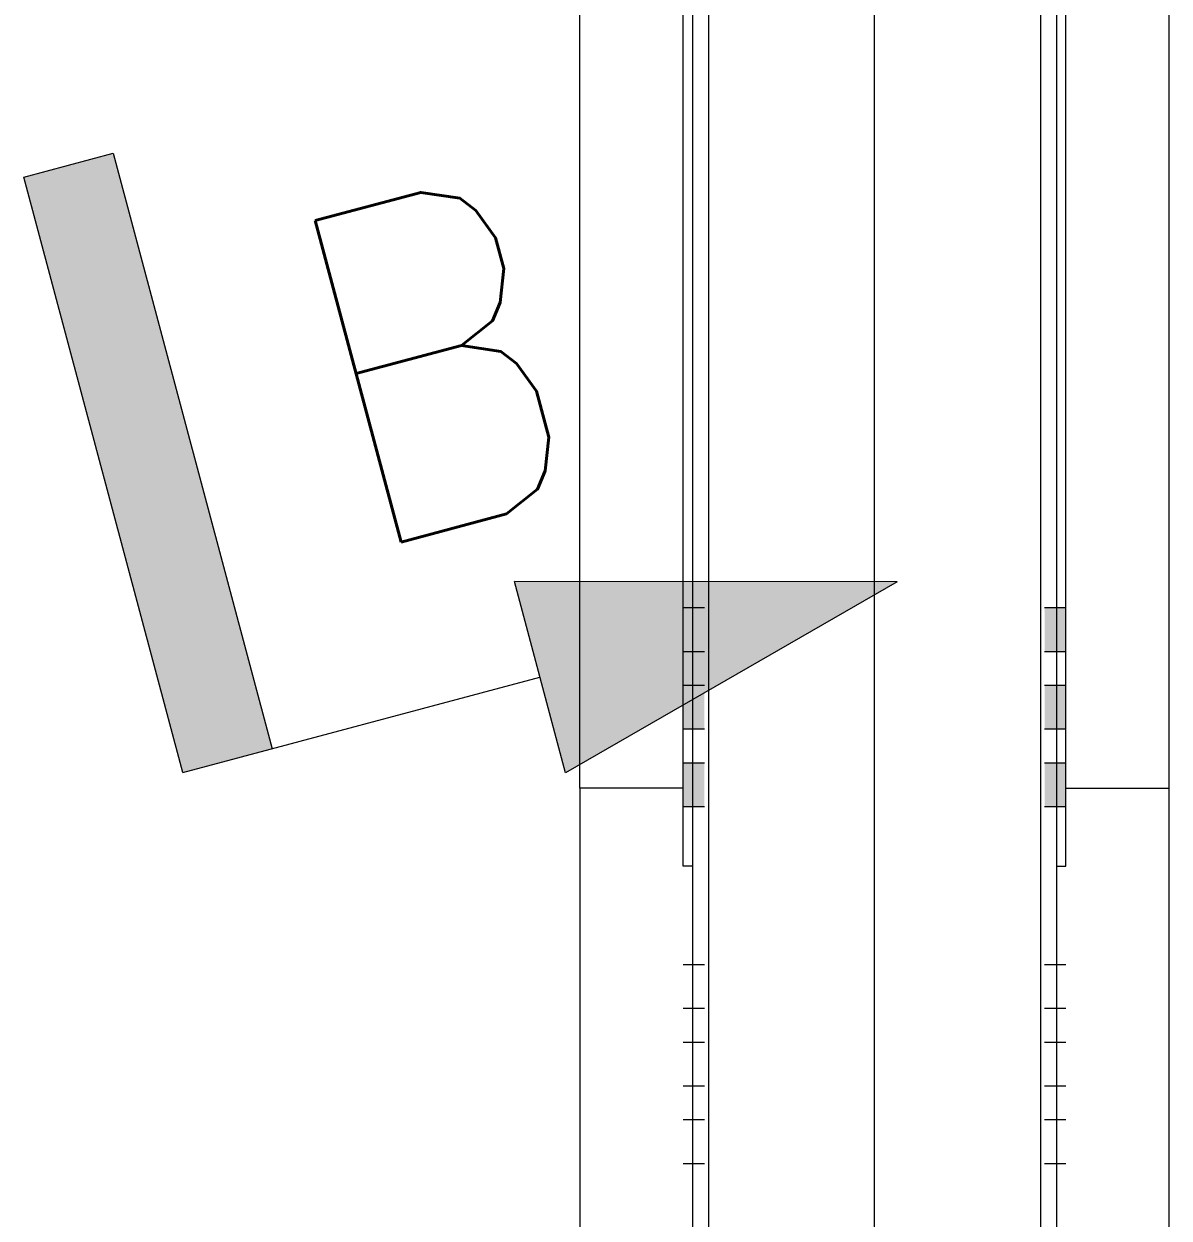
# Model space of a CAD drawing. Header units: millimetres. Extents: x -753 to 90, y 56274 to 56868.
# Drawn here: x -403.99 to -388.5, y 56681.47 to 56697.62 of the extents above; entities that cross this region are included whole.
import ezdxf

# ---------------------------------------------------------------- set-up
doc = ezdxf.new("R2010")
doc.units = ezdxf.units.MM
doc.linetypes.add('XKITLINE00', pattern=[0])
doc.linetypes.add('XKITLINE02', pattern=[4, 2, -2])
for name, color, linetype, lineweight in [('Corte', 7, 'Continuous', 0), ('Grelha', 4, 'Continuous', 0), ('Parafuso', 3, 'Continuous', 0), ('Peça', 2, 'Continuous', 0)]:
    doc.layers.add(name, color=color, linetype=linetype, lineweight=lineweight)
doc.styles.add('ROMANS', font='romans__.ttf')

# ---------------------------------------------------------------- blocks, each defined once
blk = doc.blocks.new('*A431')
at = {"layer": 'Parafuso', "color": 7, "linetype": 'XKITLINE02', "lineweight": 0}
for p, q in [((-394.948, 56684.896), (-395.075, 56684.896)), ((-394.788, 56684.896), (-394.948, 56684.896)), ((-394.948, 56684.304), (-395.075, 56684.304)), ((-394.788, 56684.304), (-394.948, 56684.304)), ((-394.948, 56683.847), (-395.075, 56683.847)), ((-394.788, 56683.847), (-394.948, 56683.847)), ((-394.948, 56683.255), (-395.075, 56683.255)), ((-394.788, 56683.255), (-394.948, 56683.255)), ((-394.948, 56682.799), (-395.075, 56682.799)), ((-394.788, 56682.799), (-394.948, 56682.799)), ((-394.948, 56682.206), (-395.075, 56682.206)), ((-394.788, 56682.206), (-394.948, 56682.206))]:
    blk.add_line(p, q, dxfattribs=at)
blk = doc.blocks.new('*A432')
at = {"layer": 'Parafuso'}
for points in [[(-395.075, 56689.723), (-394.948, 56689.723), (-394.948, 56689.13), (-395.075, 56689.13)], [(-394.948, 56689.723), (-394.788, 56689.723), (-394.788, 56689.13), (-394.948, 56689.13)], [(-395.075, 56688.674), (-394.948, 56688.674), (-394.948, 56688.082), (-395.075, 56688.082)], [(-394.948, 56688.674), (-394.788, 56688.674), (-394.788, 56688.082), (-394.948, 56688.082)], [(-395.075, 56687.625), (-394.948, 56687.625), (-394.948, 56687.033), (-395.075, 56687.033)], [(-394.948, 56687.625), (-394.788, 56687.625), (-394.788, 56687.033), (-394.948, 56687.033)]]:
    blk.add_hatch(color=7, dxfattribs=at).paths.add_polyline_path(points, flags=17)
at = {"layer": 'Parafuso', "color": 7, "linetype": 'XKITLINE00', "lineweight": 0}
for p, q in [((-394.948, 56689.723), (-395.075, 56689.723)), ((-394.788, 56689.723), (-394.948, 56689.723)), ((-394.948, 56689.13), (-395.075, 56689.13)), ((-394.788, 56689.13), (-394.948, 56689.13)), ((-394.948, 56688.674), (-395.075, 56688.674)), ((-394.788, 56688.674), (-394.948, 56688.674)), ((-394.948, 56688.082), (-395.075, 56688.082)), ((-394.788, 56688.082), (-394.948, 56688.082)), ((-394.948, 56687.625), (-395.075, 56687.625)), ((-394.788, 56687.625), (-394.948, 56687.625)), ((-394.948, 56687.033), (-395.075, 56687.033)), ((-394.788, 56687.033), (-394.948, 56687.033))]:
    blk.add_line(p, q, dxfattribs=at)
blk = doc.blocks.new('*A433')
at = {"layer": 'Parafuso', "color": 7, "linetype": 'XKITLINE02', "lineweight": 0}
for p, q in [((-390.028, 56684.896), (-390.188, 56684.896)), ((-389.901, 56684.896), (-390.028, 56684.896)), ((-390.028, 56684.304), (-390.188, 56684.304)), ((-389.901, 56684.304), (-390.028, 56684.304)), ((-390.028, 56683.847), (-390.188, 56683.847)), ((-389.901, 56683.847), (-390.028, 56683.847)), ((-390.028, 56683.255), (-390.188, 56683.255)), ((-389.901, 56683.255), (-390.028, 56683.255)), ((-390.028, 56682.799), (-390.188, 56682.799)), ((-389.901, 56682.799), (-390.028, 56682.799)), ((-390.028, 56682.206), (-390.188, 56682.206)), ((-389.901, 56682.206), (-390.028, 56682.206))]:
    blk.add_line(p, q, dxfattribs=at)
blk = doc.blocks.new('*A455')
at = {"layer": 'Peça', "color": 1, "linetype": 'XKITLINE00', "lineweight": 0}
for p, q in [((-389.272, 56701.999), (-388.504, 56701.999)), ((-388.504, 56687.284), (-388.504, 56701.999)), ((-389.314, 56701.903), (-388.504, 56701.903)), ((-389.901, 56686.229), (-389.901, 56701.187)), ((-390.028, 56700.848), (-389.901, 56700.848)), ((-389.901, 56687.284), (-388.504, 56687.284)), ((-390.028, 56686.229), (-389.901, 56686.229))]:
    blk.add_line(p, q, dxfattribs=at)
blk = doc.blocks.new('*A456')
at = {"layer": 'Peça', "color": 1, "linetype": 'XKITLINE00', "lineweight": 0}
for p, q in [((-396.472, 56687.284), (-396.472, 56701.999)), ((-396.472, 56701.999), (-395.704, 56701.999)), ((-396.472, 56701.903), (-395.662, 56701.903)), ((-395.075, 56686.229), (-395.075, 56701.187)), ((-395.075, 56700.848), (-394.948, 56700.848)), ((-395.075, 56687.284), (-396.472, 56687.284)), ((-394.948, 56686.229), (-395.075, 56686.229))]:
    blk.add_line(p, q, dxfattribs=at)
blk = doc.blocks.new('*A466')
at = {"layer": 'Peça', "color": 1, "linetype": 'XKITLINE00', "lineweight": 0}
for p, q in [((-396.472, 56687.284), (-396.472, 56668.607)), ((-396.472, 56668.702), (-394.948, 56668.702)), ((-396.472, 56668.607), (-395.075, 56668.607)), ((-395.075, 56668.607), (-395.075, 56667.551)), ((-395.075, 56667.551), (-394.948, 56667.551))]:
    blk.add_line(p, q, dxfattribs=at)
blk = doc.blocks.new('*A467')
at = {"layer": 'Peça', "color": 1, "linetype": 'XKITLINE00', "lineweight": 0}
for p, q in [((-388.504, 56668.607), (-388.504, 56687.284)), ((-388.504, 56668.702), (-390.028, 56668.702)), ((-389.901, 56667.551), (-389.901, 56668.607)), ((-389.901, 56668.607), (-388.504, 56668.607)), ((-390.028, 56667.551), (-389.901, 56667.551))]:
    blk.add_line(p, q, dxfattribs=at)
blk = doc.blocks.new('*A474')
at = {"layer": 'Peça', "color": 1, "linetype": 'XKITLINE00', "lineweight": 0}
for p, q in [((-394.948, 56704.188), (-394.948, 56504.827)), ((-394.734, 56704.188), (-394.734, 56504.827)), ((-390.242, 56704.188), (-390.242, 56504.827)), ((-390.028, 56704.188), (-390.028, 56504.827))]:
    blk.add_line(p, q, dxfattribs=at)
blk = doc.blocks.new('*A524')
at = {"layer": 'Parafuso'}
for points in [[(-390.188, 56689.723), (-390.028, 56689.723), (-390.028, 56689.13), (-390.188, 56689.13)], [(-390.028, 56689.723), (-389.901, 56689.723), (-389.901, 56689.13), (-390.028, 56689.13)], [(-390.188, 56688.674), (-390.028, 56688.674), (-390.028, 56688.082), (-390.188, 56688.082)], [(-390.028, 56688.674), (-389.901, 56688.674), (-389.901, 56688.082), (-390.028, 56688.082)], [(-390.188, 56687.625), (-390.028, 56687.625), (-390.028, 56687.033), (-390.188, 56687.033)], [(-390.028, 56687.625), (-389.901, 56687.625), (-389.901, 56687.033), (-390.028, 56687.033)]]:
    blk.add_hatch(color=7, dxfattribs=at).paths.add_polyline_path(points, flags=17)
at = {"layer": 'Parafuso', "color": 7, "linetype": 'XKITLINE00', "lineweight": 0}
for p, q in [((-390.028, 56689.723), (-390.188, 56689.723)), ((-389.901, 56689.723), (-390.028, 56689.723)), ((-390.028, 56689.13), (-390.188, 56689.13)), ((-389.901, 56689.13), (-390.028, 56689.13)), ((-390.028, 56688.674), (-390.188, 56688.674)), ((-389.901, 56688.674), (-390.028, 56688.674)), ((-390.028, 56688.082), (-390.188, 56688.082)), ((-389.901, 56688.082), (-390.028, 56688.082)), ((-390.028, 56687.625), (-390.188, 56687.625)), ((-389.901, 56687.625), (-390.028, 56687.625)), ((-390.028, 56687.033), (-390.188, 56687.033)), ((-389.901, 56687.033), (-390.028, 56687.033))]:
    blk.add_line(p, q, dxfattribs=at)
blk = doc.blocks.new('*A628')
at = {"layer": 'Grelha', "color": 7, "linetype": 'XKITLINE00', "lineweight": 0}
blk.add_line((-392.488, 56499.327), (-392.488, 56831.55), dxfattribs=at)
blk = doc.blocks.new('*A2197')
at = {"layer": 'Corte'}
for points in [[(-402.784, 56695.87), (-400.635, 56687.819), (-403.991, 56695.548)], [(-400.635, 56687.819), (-401.843, 56687.497), (-403.991, 56695.548)], [(-392.181, 56690.075), (-396.666, 56687.491), (-397.357, 56690.08)]]:
    blk.add_hatch(color=6, dxfattribs=at).paths.add_polyline_path(points, flags=17)
at = {"layer": 'Corte', "color": 6, "linetype": 'XKITLINE00', "lineweight": 0}
for p, q in [((-403.991, 56695.548), (-402.784, 56695.87)), ((-402.784, 56695.87), (-400.635, 56687.819)), ((-401.843, 56687.497), (-403.991, 56695.548)), ((-392.181, 56690.075), (-397.357, 56690.08)), ((-396.666, 56687.491), (-397.357, 56690.08)), ((-392.181, 56690.075), (-396.666, 56687.491)), ((-401.843, 56687.497), (-397.012, 56688.786))]:
    blk.add_line(p, q, dxfattribs=at)
at = {"layer": 'Corte', "color": 4, "style": 'ROMANS', "width": 0.85}
blk.add_text('B', height=4.5, rotation=14.9427, dxfattribs=at).set_placement((-399.524, 56690.444))

msp = doc.modelspace()

# ---------------------------------------------------------------- block references
at = {"lineweight": 0}
for name in ['*A628', '*A474', '*A456', '*A455', '*A432', '*A524', '*A466', '*A467', '*A431', '*A433']:
    msp.add_blockref(name, (0, 0), dxfattribs=at)
at = {"layer": 'Corte', "lineweight": 0}
msp.add_blockref('*A2197', (0, 0), dxfattribs=at)

doc.saveas('drawing.dxf')
